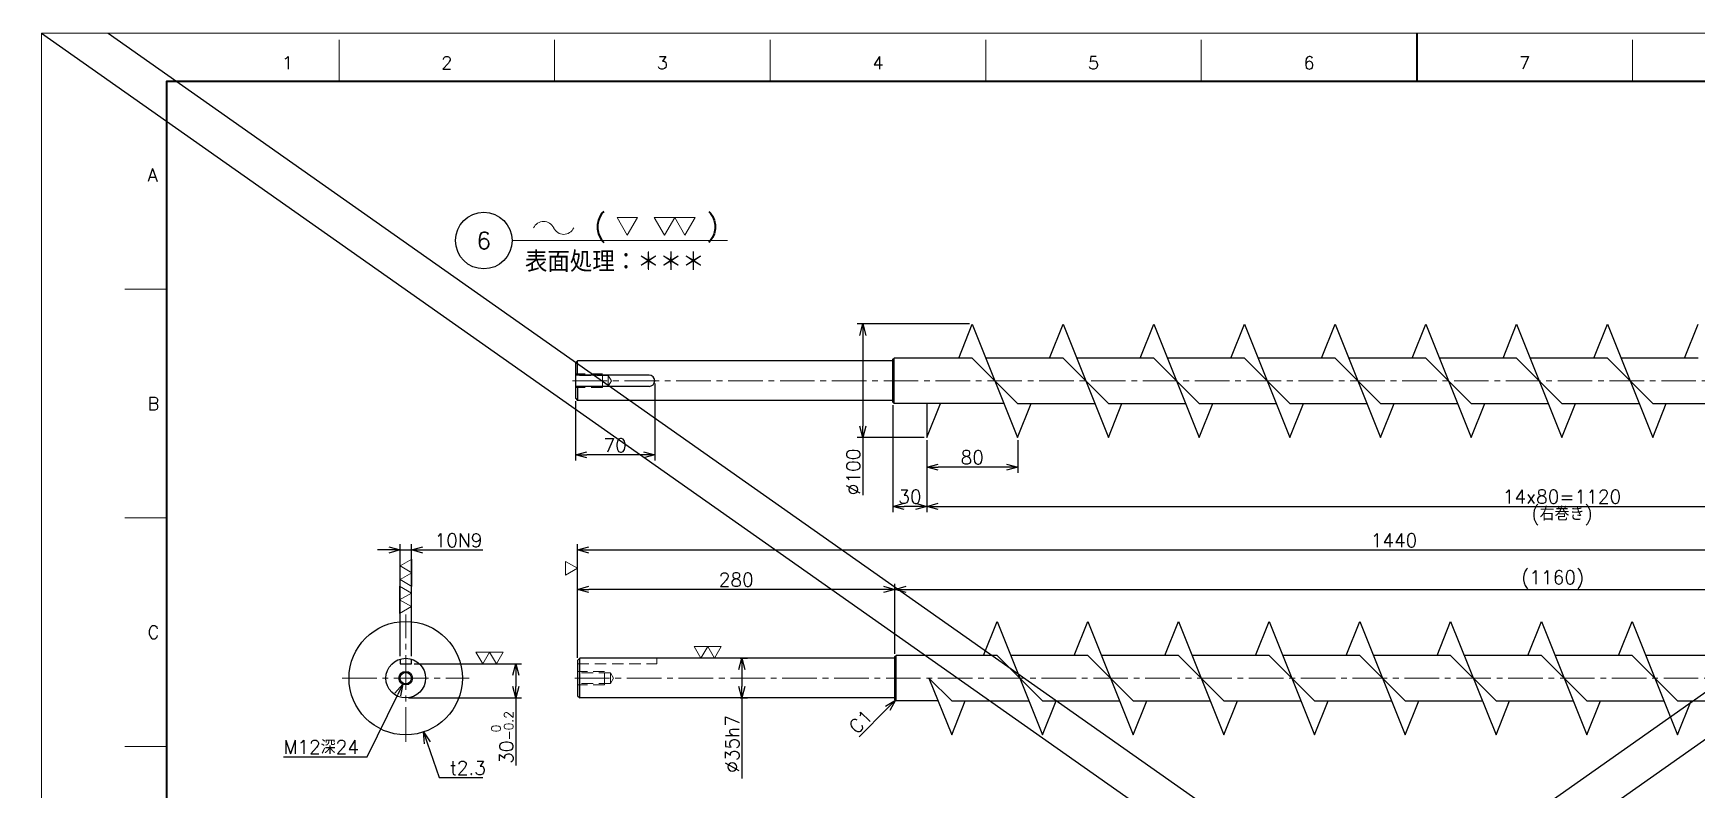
# Model space of a CAD drawing. Header units: millimetres. Extents: x -184 to 4931, y -34 to 1655.
# Drawn here: x -7 to 1460, y 988 to 1655 of the extents above; entities that cross this region are included whole.
import ezdxf
from ezdxf import colors
from ezdxf.entities.mleader import LeaderData, LeaderLine
from ezdxf.enums import TextEntityAlignment as Align
from ezdxf.math import Vec2, Vec3

# ---------------------------------------------------------------- set-up
doc = ezdxf.new("R2010")
doc.units = ezdxf.units.MM
doc.header["$LTSCALE"] = 1.6
doc.header["$PDMODE"] = 99
doc.header["$PDSIZE"] = 1
doc.linetypes.add('CENTER2', pattern=[28.575, 19.05, -3.175, 3.175, -3.175])
doc.linetypes.add('HIDDEN', pattern=[9.525, 6.35, -3.175])
for name, color, linetype, lineweight in [('04_HIDDEN', 2, 'HIDDEN', 13), ('05_CENTER', 4, 'CENTER2', 13), ('07_TEXT', 3, 'Continuous', 13), ('07_寸法線', 3, 'Continuous', 9), ('08_DIM', 3, 'Continuous', 13), ('90_FRAME', 5, 'Continuous', 35)]:
    doc.layers.add(name, color=color, linetype=linetype, lineweight=lineweight)
doc.layers.add('91_BLANK', color=5, linetype='Continuous', lineweight=0, plot=False)
doc.styles.add('KSS_TXT', font='txt.shx', dxfattribs={"bigfont": 'extfont2.shx'})
doc.styles.get("Standard").update_dxf_attribs({"font": 'txt.shx', "bigfont": 'extfont2.shx'})
doc.dimstyles.new('KSS_DIM', dxfattribs={"dimscale": 4, "dimtxt": 3, "dimasz": 2.5, "dimexe": 1.25, "dimexo": 0.625, "dimtad": 1, "dimdsep": 46, "dimtxsty": 'KSS_TXT', "dimblk": 'OPEN30', "dimcen": 0, "dimazin": 2, "dimtfac": 0.75, "dimtmove": 0, "dimatfit": 3, "dimldrblk": 'OPEN30', "dimfxl": 1.25, "dimtolj": 1, "dimarcsym": 0})
doc.dimstyles.new('KSS_DIM$3', dxfattribs={"dimscale": 4, "dimtxt": 3, "dimasz": 2.5, "dimexe": 1.25, "dimexo": 0.625, "dimtad": 1, "dimtih": 1, "dimtoh": 1, "dimdsep": 46, "dimtxsty": 'KSS_TXT', "dimblk": 'OPEN30', "dimcen": 0, "dimazin": 2, "dimtfac": 0.75, "dimtofl": 0, "dimtmove": 0, "dimatfit": 3, "dimldrblk": 'OPEN30', "dimfxl": 1.25, "dimtolj": 1, "dimarcsym": 0})

# ---------------------------------------------------------------- blocks, each defined once
blk = doc.blocks.new('AM_BALLOON1')
at = {"transparency": 16777216}
blk.add_circle((0, 0), 5, dxfattribs=at)
blk.add_attdef('B_NUMBER', text='', height=3, dxfattribs=at).set_placement((0, 0), align=Align.MIDDLE_CENTER)
blk = doc.blocks.new('_OPEN')
at = {"color": 0, "linetype": 'ByBlock'}
for p, q in [((-1, 0.17), (0, 0)), ((0, 0), (-1, -0.17)), ((0, 0), (-1, 0))]:
    blk.add_line(p, q, dxfattribs=at)
blk = doc.blocks.new('p1ba05')
for centre, start, end in [((-2.95, 0.29), 24.2276, 155.5758), ((0, 1.62), 204.2276, 335.5758)]:
    blk.add_arc(centre, 1.62, start, end)
blk = doc.blocks.new('p1ba01')
for p, q in [((0, 0), (-1.5, 2.6)), ((-1.5, 2.6), (1.5, 2.6)), ((1.5, 2.6), (0, 0))]:
    blk.add_line(p, q)
blk = doc.blocks.new('p1ba02')
for p, q in [((-1.5, 2.6), (1.5, 2.6)), ((0, 0), (-1.5, 2.6)), ((1.5, 2.6), (0, 0)), ((3, 0), (1.5, 2.6)), ((1.5, 2.6), (4.5, 2.6)), ((4.5, 2.6), (3, 0))]:
    blk.add_line(p, q)
blk = doc.blocks.new('_Open30')
at = {"color": 0, "linetype": 'ByBlock', "lineweight": -2}
for p, q in [((-1, 0.27), (0, 0)), ((0, 0), (-1, -0.27)), ((0, 0), (-1, 0))]:
    blk.add_line(p, q, dxfattribs=at)
blk = doc.blocks.new('*D142')
at = {"layer": '08_DIM', "color": 0, "lineweight": -2, "transparency": 16777216}
for p, q in [((818.3, 1399.1), (719.3, 1399.1)), ((724.3, 1389.1), (724.3, 1309.1)), ((778.3, 1299.1), (719.3, 1299.1)), ((724.3, 1299.1), (724.3, 1248.1))]:
    blk.add_line(p, q, dxfattribs=at)
at = {"layer": 'Defpoints', "color": 0, "transparency": 16777216}
for p in [(820.8, 1399.1), (724.3, 1299.1), (780.8, 1299.1)]:
    blk.add_point(p, dxfattribs=at)
at = {"layer": '08_DIM', "color": 0, "lineweight": -2, "transparency": 16777216, "xscale": 10, "yscale": 10, "zscale": 10}
for p, rotation in [((724.3, 1399.1), 90), ((724.3, 1299.1), 270)]:
    blk.add_blockref('_Open30', p, dxfattribs=dict(at, rotation=rotation))
at = {"layer": '08_DIM', "color": 0, "transparency": 16777216, "insert": (715.8, 1268.6), "char_height": 12, "attachment_point": 5, "rotation": 90, "style": 'KSS_TXT'}
blk.add_mtext('\\A1;%%C100', dxfattribs=at)
blk = doc.blocks.new('*D143')
at = {"layer": '08_DIM', "color": 0, "lineweight": -2, "transparency": 16777216}
for p, q in [((780.8, 1296.6), (780.8, 1267.9)), ((860.8, 1296.6), (860.8, 1267.9)), ((850.8, 1272.9), (790.8, 1272.9))]:
    blk.add_line(p, q, dxfattribs=at)
at = {"layer": 'Defpoints', "color": 0, "transparency": 16777216}
for p in [(780.8, 1299.1), (860.8, 1299.1), (780.8, 1272.9)]:
    blk.add_point(p, dxfattribs=at)
at = {"layer": '08_DIM', "color": 0, "lineweight": -2, "transparency": 16777216, "xscale": 10, "yscale": 10, "zscale": 10, "rotation": 180}
blk.add_blockref('_Open30', (780.8, 1272.9), dxfattribs=at)
at = {"layer": '08_DIM', "color": 0, "lineweight": -2, "transparency": 16777216, "xscale": 10, "yscale": 10, "zscale": 10}
blk.add_blockref('_Open30', (860.8, 1272.9), dxfattribs=at)
at = {"layer": '08_DIM', "color": 0, "transparency": 16777216, "insert": (820.8, 1281.4), "char_height": 12, "attachment_point": 5, "style": 'KSS_TXT'}
blk.add_mtext('\\A1;80', dxfattribs=at)
blk = doc.blocks.new('*D144')
at = {"layer": '08_DIM', "color": 0, "lineweight": -2, "transparency": 16777216}
for p, q in [((750.8, 1327.6), (750.8, 1233.3)), ((780.8, 1296.6), (780.8, 1233.3)), ((770.8, 1238.3), (760.8, 1238.3))]:
    blk.add_line(p, q, dxfattribs=at)
at = {"layer": 'Defpoints', "color": 0, "transparency": 16777216}
for p in [(750.8, 1330.1), (780.8, 1299.1), (750.8, 1238.3)]:
    blk.add_point(p, dxfattribs=at)
at = {"layer": '08_DIM', "color": 0, "lineweight": -2, "transparency": 16777216, "xscale": 10, "yscale": 10, "zscale": 10, "rotation": 180}
blk.add_blockref('_Open30', (750.8, 1238.3), dxfattribs=at)
at = {"layer": '08_DIM', "color": 0, "lineweight": -2, "transparency": 16777216, "xscale": 10, "yscale": 10, "zscale": 10}
blk.add_blockref('_Open30', (780.8, 1238.3), dxfattribs=at)
at = {"layer": '08_DIM', "color": 0, "transparency": 16777216, "insert": (765.8, 1246.8), "char_height": 12, "attachment_point": 5, "style": 'KSS_TXT'}
blk.add_mtext('\\A1;30', dxfattribs=at)
blk = doc.blocks.new('*D145')
at = {"layer": '08_DIM', "color": 0, "lineweight": -2, "transparency": 16777216}
for p, q in [((780.8, 1296.6), (780.8, 1233.3)), ((1900.8, 1296.6), (1900.8, 1233.3)), ((790.8, 1238.3), (1890.8, 1238.3))]:
    blk.add_line(p, q, dxfattribs=at)
at = {"layer": 'Defpoints', "color": 0, "transparency": 16777216}
for p in [(780.8, 1299.1), (1900.8, 1299.1), (1900.8, 1238.3)]:
    blk.add_point(p, dxfattribs=at)
at = {"layer": '08_DIM', "color": 0, "lineweight": -2, "transparency": 16777216, "xscale": 10, "yscale": 10, "zscale": 10, "rotation": 180}
blk.add_blockref('_Open30', (780.8, 1238.3), dxfattribs=at)
at = {"layer": '08_DIM', "color": 0, "lineweight": -2, "transparency": 16777216, "xscale": 10, "yscale": 10, "zscale": 10}
blk.add_blockref('_Open30', (1900.8, 1238.3), dxfattribs=at)
at = {"layer": '08_DIM', "color": 0, "transparency": 16777216, "char_height": 12, "attachment_point": 5, "style": 'KSS_TXT'}
for s, insert in [('\\A1;14x80=1120', (1340.8, 1246.8)), ('\\A1;(右巻き)', (1340.8, 1229.8))]:
    blk.add_mtext(s, dxfattribs=dict(at, insert=insert))
blk = doc.blocks.new('*D146')
at = {"layer": '08_DIM', "color": 0, "lineweight": -2, "transparency": 16777216}
for p, q in [((472.6, 1104.8), (472.6, 1170.1)), ((742.6, 1165.1), (482.6, 1165.1)), ((752.6, 1108.3), (752.6, 1170.1))]:
    blk.add_line(p, q, dxfattribs=at)
at = {"layer": 'Defpoints', "color": 0, "transparency": 16777216}
for p in [(472.6, 1165.1), (472.6, 1102.3), (752.6, 1105.8)]:
    blk.add_point(p, dxfattribs=at)
at = {"layer": '08_DIM', "color": 0, "lineweight": -2, "transparency": 16777216, "xscale": 10, "yscale": 10, "zscale": 10, "rotation": 180}
blk.add_blockref('_Open30', (472.6, 1165.1), dxfattribs=at)
at = {"layer": '08_DIM', "color": 0, "lineweight": -2, "transparency": 16777216, "xscale": 10, "yscale": 10, "zscale": 10}
blk.add_blockref('_Open30', (752.6, 1165.1), dxfattribs=at)
at = {"layer": '08_DIM', "color": 0, "transparency": 16777216, "insert": (612.6, 1173.6), "char_height": 12, "attachment_point": 5, "style": 'KSS_TXT'}
blk.add_mtext('\\A1;280', dxfattribs=at)
blk = doc.blocks.new('*D147')
at = {"layer": '08_DIM', "color": 0, "lineweight": -2, "transparency": 16777216}
for p, q in [((472.6, 1104.8), (472.6, 1204.8)), ((1912.6, 1107.3), (1912.6, 1204.8)), ((482.6, 1199.8), (1902.6, 1199.8))]:
    blk.add_line(p, q, dxfattribs=at)
at = {"layer": 'Defpoints', "color": 0, "transparency": 16777216}
for p in [(1912.6, 1199.8), (472.6, 1102.3), (1912.6, 1104.8)]:
    blk.add_point(p, dxfattribs=at)
at = {"layer": '08_DIM', "color": 0, "lineweight": -2, "transparency": 16777216, "xscale": 10, "yscale": 10, "zscale": 10, "rotation": 180}
blk.add_blockref('_Open30', (472.6, 1199.8), dxfattribs=at)
at = {"layer": '08_DIM', "color": 0, "lineweight": -2, "transparency": 16777216, "xscale": 10, "yscale": 10, "zscale": 10}
blk.add_blockref('_Open30', (1912.6, 1199.8), dxfattribs=at)
at = {"layer": '08_DIM', "color": 0, "transparency": 16777216, "insert": (1192.6, 1208.3), "char_height": 12, "attachment_point": 5, "style": 'KSS_TXT'}
blk.add_mtext('\\A1;1440', dxfattribs=at)
blk = doc.blocks.new('*D148')
at = {"layer": '08_DIM', "color": 0, "lineweight": -2, "transparency": 16777216}
for p, q in [((752.6, 1108.3), (752.6, 1170.1)), ((762.6, 1165.1), (1902.6, 1165.1)), ((1912.6, 1107.3), (1912.6, 1170.1))]:
    blk.add_line(p, q, dxfattribs=at)
at = {"layer": 'Defpoints', "color": 0, "transparency": 16777216}
for p in [(1912.6, 1165.1), (752.6, 1105.8), (1912.6, 1104.8)]:
    blk.add_point(p, dxfattribs=at)
at = {"layer": '08_DIM', "color": 0, "lineweight": -2, "transparency": 16777216, "xscale": 10, "yscale": 10, "zscale": 10, "rotation": 180}
blk.add_blockref('_Open30', (752.6, 1165.1), dxfattribs=at)
at = {"layer": '08_DIM', "color": 0, "lineweight": -2, "transparency": 16777216, "xscale": 10, "yscale": 10, "zscale": 10}
blk.add_blockref('_Open30', (1912.6, 1165.1), dxfattribs=at)
at = {"layer": '08_DIM', "color": 0, "transparency": 16777216, "insert": (1332.6, 1173.6), "char_height": 12, "attachment_point": 5, "style": 'KSS_TXT'}
blk.add_mtext('\\A1;(1160)', dxfattribs=at)
blk = doc.blocks.new('*D151')
at = {"layer": '08_DIM', "color": 0, "lineweight": -2, "transparency": 16777216}
for p, q in [((540.8, 1346.6), (540.8, 1278.7)), ((470.8, 1331.1), (470.8, 1278.7)), ((530.8, 1283.7), (480.8, 1283.7))]:
    blk.add_line(p, q, dxfattribs=at)
at = {"layer": 'Defpoints', "color": 0, "transparency": 16777216}
for p in [(540.8, 1349.1), (470.8, 1333.6), (470.8, 1283.7)]:
    blk.add_point(p, dxfattribs=at)
at = {"layer": '08_DIM', "color": 0, "lineweight": -2, "transparency": 16777216, "xscale": 10, "yscale": 10, "zscale": 10, "rotation": 180}
blk.add_blockref('_Open30', (470.8, 1283.7), dxfattribs=at)
at = {"layer": '08_DIM', "color": 0, "lineweight": -2, "transparency": 16777216, "xscale": 10, "yscale": 10, "zscale": 10}
blk.add_blockref('_Open30', (540.8, 1283.7), dxfattribs=at)
at = {"layer": '08_DIM', "color": 0, "transparency": 16777216, "insert": (505.8, 1292.2), "char_height": 12, "attachment_point": 5, "style": 'KSS_TXT'}
blk.add_mtext('\\A1;70', dxfattribs=at)
blk = doc.blocks.new('*D152')
at = {"layer": '08_DIM', "color": 0, "lineweight": -2, "transparency": 16777216}
for p, q in [((316.2, 1106.1), (316.2, 1204.8)), ((326.2, 1106.1), (326.2, 1204.8)), ((306.2, 1199.8), (296.2, 1199.8)), ((316.2, 1199.8), (326.2, 1199.8)), ((336.2, 1199.8), (389.2, 1199.8))]:
    blk.add_line(p, q, dxfattribs=at)
at = {"layer": 'Defpoints', "color": 0, "transparency": 16777216}
for p in [(326.2, 1199.8), (316.2, 1103.6), (326.2, 1103.6)]:
    blk.add_point(p, dxfattribs=at)
at = {"layer": '08_DIM', "color": 0, "lineweight": -2, "transparency": 16777216, "xscale": 10, "yscale": 10, "zscale": 10}
blk.add_blockref('_Open30', (316.2, 1199.8), dxfattribs=at)
at = {"layer": '08_DIM', "color": 0, "lineweight": -2, "transparency": 16777216, "xscale": 10, "yscale": 10, "zscale": 10, "rotation": 180}
blk.add_blockref('_Open30', (326.2, 1199.8), dxfattribs=at)
at = {"layer": '08_DIM', "color": 0, "transparency": 16777216, "insert": (367.7, 1208.3), "char_height": 12, "attachment_point": 5, "style": 'KSS_TXT'}
blk.add_mtext('\\A1;10N9', dxfattribs=at)
blk = doc.blocks.new('*D153')
at = {"layer": '08_DIM', "color": 0, "lineweight": -2, "transparency": 16777216}
for p, q in [((328.7, 1099.3), (423.3, 1099.3)), ((418.3, 1089.3), (418.3, 1079.3)), ((323.7, 1069.3), (423.3, 1069.3)), ((418.3, 1069.3), (418.3, 1009.6))]:
    blk.add_line(p, q, dxfattribs=at)
at = {"layer": 'Defpoints', "color": 0, "transparency": 16777216}
for p in [(326.2, 1099.3), (321.2, 1069.3), (418.3, 1069.3)]:
    blk.add_point(p, dxfattribs=at)
at = {"layer": '08_DIM', "color": 0, "lineweight": -2, "transparency": 16777216, "xscale": 10, "yscale": 10, "zscale": 10}
for p, rotation in [((418.3, 1099.3), 90), ((418.3, 1069.3), 270)]:
    blk.add_blockref('_Open30', p, dxfattribs=dict(at, rotation=rotation))
at = {"layer": '08_DIM', "color": 0, "transparency": 16777216, "insert": (406.4, 1034.5), "char_height": 12, "attachment_point": 5, "rotation": 90, "style": 'KSS_TXT'}
blk.add_mtext('30{\\H8.000000;\\S 0^ -0.2;}', dxfattribs=at)
blk = doc.blocks.new('*D154')
at = {"layer": '08_DIM', "color": 0, "lineweight": -2, "transparency": 16777216}
for p, q in [((616.1, 1104.3), (622.6, 1104.3)), ((617.6, 1094.3), (617.6, 1079.3)), ((616.1, 1069.3), (622.6, 1069.3)), ((617.6, 1069.3), (617.6, 998.3))]:
    blk.add_line(p, q, dxfattribs=at)
at = {"layer": 'Defpoints', "color": 0, "transparency": 16777216}
for p in [(613.6, 1104.3), (613.6, 1069.3), (617.6, 1069.3)]:
    blk.add_point(p, dxfattribs=at)
at = {"layer": '08_DIM', "color": 0, "lineweight": -2, "transparency": 16777216, "xscale": 10, "yscale": 10, "zscale": 10}
for p, rotation in [((617.6, 1104.3), 90), ((617.6, 1069.3), 270)]:
    blk.add_blockref('_Open30', p, dxfattribs=dict(at, rotation=rotation))
at = {"layer": '08_DIM', "color": 0, "transparency": 16777216, "insert": (609.1, 1028.8), "char_height": 12, "attachment_point": 5, "rotation": 90, "style": 'KSS_TXT'}
blk.add_mtext('\\A1;%%C35h7', dxfattribs=at)
blk = doc.blocks.new('*D155')
at = {"layer": '08_DIM', "color": 0, "lineweight": -2, "transparency": 16777216}
blk.add_line((746, 1060.2), (720.9, 1035.1), dxfattribs=at)
at = {"layer": 'Defpoints', "color": 0, "transparency": 16777216}
for p in [(753.1, 1067.3), (703.6, 1017.8), (703.6, 1017.8)]:
    blk.add_point(p, dxfattribs=at)
at = {"layer": '08_DIM', "color": 0, "lineweight": -2, "transparency": 16777216, "xscale": 10, "yscale": 10, "zscale": 10, "rotation": 44.9999999999999}
blk.add_blockref('_Open30', (753.1, 1067.3), dxfattribs=at)
at = {"layer": '08_DIM', "color": 0, "transparency": 16777216, "insert": (722.3, 1048.5), "char_height": 12, "attachment_point": 5, "rotation": 45, "style": 'KSS_TXT'}
blk.add_mtext('\\A1;C1', dxfattribs=at)
blk = doc.blocks.new('*D156')
at = {"layer": '08_DIM', "color": 0, "lineweight": -2, "transparency": 16777216}
for p, q in [((287.3, 1017.5), (314.1, 1072.4)), ((213.4, 1017.5), (287.3, 1017.5))]:
    blk.add_line(p, q, dxfattribs=at)
at = {"layer": 'Defpoints', "color": 0, "transparency": 16777216}
for p in [(323.8, 1092.2), (318.5, 1081.4)]:
    blk.add_point(p, dxfattribs=at)
at = {"layer": '08_DIM', "color": 0, "lineweight": -2, "transparency": 16777216, "xscale": 10, "yscale": 10, "zscale": 10, "rotation": 63.94541479216682}
blk.add_blockref('_Open30', (318.5, 1081.4), dxfattribs=at)
at = {"layer": '08_DIM', "color": 0, "transparency": 16777216, "insert": (246.6, 1026), "char_height": 12, "attachment_point": 5, "style": 'KSS_TXT'}
blk.add_mtext('\\A1;M12深24', dxfattribs=at)

msp = doc.modelspace()

# ---------------------------------------------------------------- linework, layer by layer
for p, q in [((2293.237, 1655.492), (-7.265, 36.31)), ((0, 1655.492), (2352.09, 0)), ((2352.09, 1655.492), (0, 0)), ((58.854, 1655.492), (2359.356, 36.31))]:
    msp.add_line(p, q)
at = {"color": 0}
for p, q in [((808.774, 1369.059), (820.774, 1399.059)), ((820.774, 1399.059), (860.774, 1299.059)), ((888.774, 1369.059), (900.774, 1399.059)), ((900.774, 1399.059), (940.774, 1299.059)), ((968.774, 1369.059), (980.774, 1399.059)), ((980.774, 1399.059), (1020.774, 1299.059)), ((1048.774, 1369.059), (1060.774, 1399.059)), ((1060.774, 1399.059), (1100.774, 1299.059)), ((1128.774, 1369.059), (1140.774, 1399.059)), ((1140.774, 1399.059), (1180.774, 1299.059)), ((1208.774, 1369.059), (1220.774, 1399.059)), ((1220.774, 1399.059), (1260.774, 1299.059)), ((1288.774, 1369.059), (1300.774, 1399.059)), ((1300.774, 1399.059), (1340.774, 1299.059)), ((1368.774, 1369.059), (1380.774, 1399.059)), ((1380.774, 1399.059), (1420.774, 1299.059)), ((1448.774, 1369.059), (1460.774, 1399.059)), ((472.773, 1366.559), (470.773, 1364.559)), ((470.773, 1364.559), (470.773, 1333.559)), ((750.773, 1366.559), (472.773, 1366.559)), ((472.773, 1354.059), (472.773, 1366.559)), ((750.773, 1368.059), (751.773, 1369.059)), ((750.773, 1330.059), (750.773, 1368.059)), ((820.774, 1369.059), (751.773, 1369.059)), ((751.773, 1329.059), (751.773, 1369.059)), ((820.774, 1369.059), (860.774, 1329.059)), ((900.774, 1369.059), (940.774, 1329.059)), ((980.774, 1369.059), (1020.774, 1329.059)), ((1060.774, 1369.059), (1100.774, 1329.059)), ((1140.774, 1369.059), (1180.774, 1329.059)), ((1220.774, 1369.059), (1260.774, 1329.059)), ((1300.774, 1369.059), (1340.774, 1329.059)), ((1380.774, 1369.059), (1420.774, 1329.059)), ((535.773, 1354.059), (470.773, 1354.059)), ((535.773, 1344.059), (470.773, 1344.059)), ((472.773, 1344.059), (472.773, 1331.559)), ((470.773, 1333.559), (472.773, 1331.559)), ((750.773, 1331.559), (472.773, 1331.559)), ((751.773, 1329.059), (750.773, 1330.059)), ((848.774, 1329.059), (751.773, 1329.059)), ((780.774, 1329.059), (780.774, 1299.059)), ((780.774, 1299.059), (792.774, 1329.059)), ((860.774, 1299.059), (872.774, 1329.059)), ((940.774, 1299.059), (952.774, 1329.059)), ((1020.774, 1299.059), (1032.774, 1329.059)), ((1100.774, 1299.059), (1112.774, 1329.059)), ((1180.774, 1299.059), (1192.774, 1329.059)), ((1260.774, 1299.059), (1272.774, 1329.059)), ((1340.774, 1299.059), (1352.774, 1329.059)), ((1420.774, 1299.059), (1432.774, 1329.059)), ((830.601, 1106.784), (842.601, 1136.784)), ((842.601, 1136.784), (882.601, 1036.784)), ((910.601, 1106.784), (922.601, 1136.784)), ((922.601, 1136.784), (962.601, 1036.784)), ((990.601, 1106.784), (1002.601, 1136.784)), ((1002.601, 1136.784), (1042.601, 1036.784)), ((1070.601, 1106.784), (1082.601, 1136.784)), ((1082.601, 1136.784), (1122.601, 1036.784)), ((1150.601, 1106.784), (1162.601, 1136.784)), ((1162.601, 1136.784), (1202.601, 1036.784)), ((1230.601, 1106.784), (1242.601, 1136.784)), ((1242.601, 1136.784), (1282.601, 1036.784)), ((1310.601, 1106.784), (1322.601, 1136.784)), ((1322.601, 1136.784), (1362.601, 1036.784)), ((1390.601, 1106.784), (1402.601, 1136.784)), ((1402.601, 1136.784), (1442.601, 1036.784)), ((474.601, 1104.284), (472.601, 1102.284)), ((472.601, 1102.284), (472.601, 1071.284)), ((474.601, 1069.284), (474.601, 1104.284)), ((752.601, 1104.284), (474.601, 1104.284)), ((752.601, 1105.784), (753.601, 1106.784)), ((752.601, 1067.784), (752.601, 1105.784)), ((842.601, 1106.784), (753.601, 1106.784)), ((753.601, 1066.784), (753.601, 1106.784)), ((842.601, 1106.784), (882.601, 1066.784)), ((922.601, 1106.784), (962.601, 1066.784)), ((1002.601, 1106.784), (1042.601, 1066.784)), ((1082.601, 1106.784), (1122.601, 1066.784)), ((1162.601, 1106.784), (1202.601, 1066.784)), ((1242.601, 1106.784), (1282.601, 1066.784)), ((1322.601, 1106.784), (1362.601, 1066.784)), ((1402.601, 1106.784), (1442.601, 1066.784)), ((782.601, 1086.783), (802.601, 1036.784)), ((782.601, 1086.783), (802.601, 1066.784)), ((472.601, 1071.284), (474.601, 1069.284)), ((752.601, 1069.284), (474.601, 1069.284)), ((753.601, 1066.784), (752.601, 1067.784)), ((790.601, 1066.784), (753.601, 1066.784)), ((802.601, 1036.784), (814.601, 1066.784)), ((882.601, 1036.784), (894.601, 1066.784)), ((962.601, 1036.784), (974.601, 1066.784)), ((1042.601, 1036.784), (1054.601, 1066.784)), ((1122.601, 1036.784), (1134.601, 1066.784)), ((1202.601, 1036.784), (1214.601, 1066.784)), ((1282.601, 1036.784), (1294.601, 1066.784)), ((1362.601, 1036.784), (1374.601, 1066.784)), ((1442.601, 1036.784), (1454.601, 1066.784))]:
    msp.add_line(p, q, dxfattribs=at)
for points in [[(900.774, 1369.059), (832.774, 1369.059)], [(980.774, 1369.059), (912.774, 1369.059)], [(1060.774, 1369.059), (992.774, 1369.059)], [(1140.774, 1369.059), (1072.774, 1369.059)], [(1220.774, 1369.059), (1152.774, 1369.059)], [(1300.774, 1369.059), (1232.774, 1369.059)], [(1380.774, 1369.059), (1312.774, 1369.059)], [(1460.774, 1369.059), (1392.774, 1369.059)], [(860.774, 1329.059), (928.774, 1329.059)], [(940.774, 1329.059), (1008.774, 1329.059)], [(1020.774, 1329.059), (1088.774, 1329.059)], [(1100.774, 1329.059), (1168.774, 1329.059)], [(1180.774, 1329.059), (1248.774, 1329.059)], [(1260.774, 1329.059), (1328.774, 1329.059)], [(1340.774, 1329.059), (1408.774, 1329.059)], [(1420.774, 1329.059), (1488.774, 1329.059)], [(316.171, 1103.554), (316.171, 1099.284), (326.171, 1099.284), (326.171, 1103.554)], [(922.601, 1106.784), (854.601, 1106.784)], [(1002.601, 1106.784), (934.601, 1106.784)], [(1082.601, 1106.784), (1014.601, 1106.784)], [(1162.601, 1106.784), (1094.601, 1106.784)], [(1242.601, 1106.784), (1174.601, 1106.784)], [(1322.601, 1106.784), (1254.601, 1106.784)], [(1402.601, 1106.784), (1334.601, 1106.784)], [(1482.601, 1106.784), (1414.601, 1106.784)], [(802.601, 1066.784), (870.601, 1066.784)], [(882.601, 1066.784), (950.601, 1066.784)], [(962.601, 1066.784), (1030.601, 1066.784)], [(1042.601, 1066.784), (1110.601, 1066.784)], [(1122.601, 1066.784), (1190.601, 1066.784)], [(1202.601, 1066.784), (1270.601, 1066.784)], [(1282.601, 1066.784), (1350.601, 1066.784)], [(1362.601, 1066.784), (1430.601, 1066.784)], [(1442.601, 1066.784), (1510.602, 1066.784)]]:
    msp.add_lwpolyline(points, dxfattribs=at)
for radius in [50, 17.5, 6, 5]:
    msp.add_circle((321.171, 1086.784), radius, dxfattribs=at)
for start, end in [(0, 90), (270, 0)]:
    msp.add_arc((535.773, 1349.059), 5, start, end, dxfattribs=at)
at = {"layer": '04_HIDDEN'}
for p, q in [((494.773, 1355.059), (470.773, 1355.059)), ((499.773, 1353.809), (470.773, 1353.809)), ((494.773, 1343.059), (494.773, 1355.059)), ((499.773, 1344.309), (499.773, 1353.809)), ((499.773, 1353.809), (502.515, 1349.059)), ((499.773, 1344.309), (470.773, 1344.309)), ((494.773, 1343.059), (470.773, 1343.059)), ((502.515, 1349.059), (499.773, 1344.309)), ((542.601, 1104.284), (542.601, 1099.284)), ((472.601, 1099.284), (542.601, 1099.284)), ((496.601, 1092.784), (472.601, 1092.784)), ((501.601, 1091.534), (472.601, 1091.534)), ((496.601, 1080.784), (496.601, 1092.784)), ((501.601, 1082.034), (501.601, 1091.534)), ((501.601, 1091.534), (504.343, 1086.784)), ((504.343, 1086.784), (501.601, 1082.034)), ((501.601, 1082.034), (472.601, 1082.034)), ((496.601, 1080.784), (472.601, 1080.784))]:
    msp.add_line(p, q, dxfattribs=at)
at = {"layer": '05_CENTER'}
for p, q in [((1916.135, 1349.059), (465.773, 1349.059)), ((321.171, 1030.71), (321.171, 1142.857)), ((265.098, 1086.784), (377.245, 1086.784)), ((1918.184, 1086.784), (467.601, 1086.784))]:
    msp.add_line(p, q, dxfattribs=at)
at = {"layer": '08_DIM'}
msp.add_line((415.051, 1472.67), (604.797, 1472.67), dxfattribs=at)
at = {"layer": '90_FRAME', "color": 4, "lineweight": 13}
for p, q in [((262.346, 1613), (262.346, 1649.812)), ((452.437, 1613), (452.437, 1649.812)), ((642.528, 1613), (642.528, 1649.812)), ((832.619, 1613), (832.619, 1649.812)), ((1022.71, 1613), (1022.71, 1649.812)), ((1402.891, 1613), (1402.891, 1649.812)), ((110.322, 1429.72), (73.51, 1429.72)), ((110.322, 1228.088), (73.51, 1228.088)), ((110.322, 1026.456), (73.51, 1026.456))]:
    msp.add_line(p, q, dxfattribs=at)
at = {"layer": '90_FRAME'}
msp.add_line((1212.8, 1655.492), (1212.8, 1613), dxfattribs=at)
msp.add_lwpolyline([(110.322, 36.647), (2315.279, 36.647), (2315.279, 1613), (110.322, 1613)], close=True, dxfattribs=at)
at = {"layer": '91_BLANK'}
msp.add_lwpolyline([(0, 0), (2352.09, 0), (2352.09, 1655.492), (0, 1655.492)], close=True, dxfattribs=at)

# ---------------------------------------------------------------- block references
at = {"layer": '08_DIM'}
for name, p, xscale, yscale, zscale in [('p1ba05', (460.468, 1478.141), 6, 6, 6), ('p1ba01', (516.557, 1477.439), 6, 6, 6), ('p1ba02', (549.398, 1477.439), 6, 6, 6), ('p1ba02', (389.089, 1099.284), 4, 4, 4), ('p1ba02', (581.452, 1104.284), 4, 4, 4)]:
    msp.add_blockref(name, p, dxfattribs=dict(at, xscale=xscale, yscale=yscale, zscale=zscale))
at = {"layer": '08_DIM', "yscale": 4, "zscale": 4}
for name, p, xscale, rotation in [('p1ba02', (316.171, 1185.75), 4, 270), ('p1ba01', (472.601, 1183.656), 4, 90), ('p1ba02', (326.171, 1161.836), -4, 90)]:
    msp.add_blockref(name, p, dxfattribs=dict(at, xscale=xscale, rotation=rotation))

# ---------------------------------------------------------------- texts
at = {"layer": '07_TEXT', "style": 'KSS_TXT'}
msp.add_text('(     )', height=18, dxfattribs=at).set_placement((487.246, 1476.988))
at = {"layer": '08_DIM', "style": 'KSS_TXT'}
msp.add_text('表面処理：＊＊＊', height=18, dxfattribs=at).set_placement((426.3, 1445.077))
at = {"layer": '90_FRAME', "color": 0, "lineweight": 13, "style": 'KSS_TXT'}
for s, p in [('1', (216.91, 1620.332)), ('2', (357.392, 1620.332)), ('3', (547.482, 1620.332)), ('4', (737.573, 1620.332)), ('5', (927.664, 1620.332)), ('6', (1117.755, 1620.332)), ('7', (1307.846, 1620.332))]:
    msp.add_text(s, height=11.36, dxfattribs=at).set_placement(p, align=Align.BOTTOM_CENTER)
for s, p in [('A', (93.599, 1530.536)), ('B', (93.599, 1328.904)), ('C', (93.599, 1127.272))]:
    msp.add_text(s, height=11.36, dxfattribs=at).set_placement(p, align=Align.MIDDLE_LEFT)

# ---------------------------------------------------------------- dimensions: what is measured, and where the dimension line sits
at = {"layer": '08_DIM'}
dim = msp.add_linear_dim(base=(724.316, 1299.059), p1=(820.774, 1399.059), p2=(780.774, 1299.059), angle=90, text='%%C<>', dimstyle='KSS_DIM', dxfattribs=at)
dim.commit()
dim.dimension.update_dxf_attribs({"geometry": '*D142', "text_midpoint": (724.316, 1268.559), "dimtype": 160})
for base, p1, p2, picture, middle in [((470.773, 1283.721), (540.773, 1349.059), (470.773, 1333.559), '*D151', (505.773, 1292.221)), ((750.773, 1238.321), (780.774, 1299.059), (750.773, 1330.059), '*D144', (765.773, 1246.821)), ((780.774, 1272.914), (860.774, 1299.059), (780.774, 1299.059), '*D143', (820.774, 1281.414)), ((1912.6, 1199.799), (472.601, 1102.284), (1912.6, 1104.784), '*D147', (1192.601, 1208.299)), ((472.601, 1165.068), (752.601, 1105.784), (472.601, 1102.284), '*D146', (612.601, 1173.568))]:
    dim = msp.add_linear_dim(base=base, p1=p1, p2=p2, dimstyle='KSS_DIM', dxfattribs=at)
    dim.commit()
    dim.dimension.update_dxf_attribs({"geometry": picture, "text_midpoint": middle})
dim = msp.add_linear_dim(base=(1900.775, 1238.321), p1=(780.774, 1299.059), p2=(1900.775, 1299.056), text='14x80=<>', dimstyle='KSS_DIM', override={"dimpost": '\\X(右巻き)'}, dxfattribs=at)
dim.commit()
dim.dimension.update_dxf_attribs({"geometry": '*D145', "text_midpoint": (1340.774, 1238.321)})
for base, p1, p2, text, picture, middle in [((326.171, 1199.799), (316.171, 1103.554), (326.171, 1103.554), '<>N9', '*D152', (367.671, 1208.299)), ((1912.6, 1165.068), (752.601, 1105.784), (1912.6, 1104.784), '(<>)', '*D148', (1332.601, 1173.568))]:
    dim = msp.add_linear_dim(base=base, p1=p1, p2=p2, text=text, dimstyle='KSS_DIM', dxfattribs=at)
    dim.commit()
    dim.dimension.update_dxf_attribs({"geometry": picture, "text_midpoint": middle})
dim = msp.add_linear_dim(base=(617.575, 1069.284), p1=(613.601, 1104.284), p2=(613.601, 1069.284), angle=270, text='%%C<>h7', dimstyle='KSS_DIM', dxfattribs=at)
dim.commit()
dim.dimension.update_dxf_attribs({"geometry": '*D154', "text_midpoint": (609.075, 1028.784)})
dim = msp.add_diameter_dim_2p(p1=(323.807, 1092.174), p2=(318.536, 1081.393), text='M<>深24', dimstyle='KSS_DIM$3', override={"dimpost": '<>', "dimtix": 1}, dxfattribs=at)
dim.commit()
dim.dimension.update_dxf_attribs({"geometry": '*D156', "text_midpoint": (246.615, 1017.536), "dimtype": 163})
dim = msp.add_linear_dim(base=(418.28, 1069.284), p1=(326.171, 1099.284), p2=(321.171, 1069.284), angle=90, dimstyle='KSS_DIM', override={"dimpost": '', "dimtol": 1, "dimlim": 0, "dimtp": 0, "dimtm": 0.2, "dimtfac": 0.666667, "dimtdec": 2, "dimtolj": 0, "dimtzin": 8}, dxfattribs=at)
dim.commit()
dim.dimension.update_dxf_attribs({"geometry": '*D153', "text_midpoint": (406.447, 1034.45)})
dim = msp.add_aligned_dim(p1=(753.101, 1067.284), p2=(703.574, 1017.757), distance=0, text='C1', dimstyle='KSS_DIM', override={"dimse1": 1, "dimse2": 1, "dimsd2": 1}, dxfattribs=at)
dim.commit()
dim.dimension.update_dxf_attribs({"geometry": '*D155', "text_midpoint": (722.327, 1048.531)})

# ---------------------------------------------------------------- leaders
at = {"layer": '07_寸法線'}
ml = msp.add_multileader_block('Standard', dxfattribs=at)
ml.set_content('AM_BALLOON1', color=256, scale=5)
ml.set_attribute('B_NUMBER', '4', width=0)
ml.set_leader_properties(color=256, linetype='ByLayer', lineweight=-1)
ml.set_arrow_properties(name='OPEN')
ml.build(insert=Vec2(0, 0))
ml.multileader.update_dxf_attribs({"leader_type": 0, "has_dogleg": 0, "text_right_attachment_type": 6, "dogleg_length": 0, "arrow_head_size": 10, "scale": 2.5, "block_connection_type": 1})
ctx = ml.context
ctx.base_point, ctx.scale, ctx.char_height, ctx.arrow_head_size, ctx.landing_gap_size, ctx.plane_origin = Vec3(2930.951, 1477.851), 2.5, 20, 10, 10, Vec3(2930.951, 1477.851)
ctx.right_attachment, ctx.attachment_type = 6, 1
notes = []
notes.append((ctx, [(0, (0, 0, 0), (0, 0), (1, 0), 1, [])]))
ctx.block.insert = Vec3(2930.951, 1477.851)
at = {"layer": '08_DIM'}
ml = msp.add_multileader_block('Standard', dxfattribs=at)
ml.set_content('AM_BALLOON1', color=256, scale=5)
ml.set_attribute('B_NUMBER', '6', width=0)
ml.set_leader_properties(color=256, linetype='ByLayer', lineweight=-1)
ml.set_arrow_properties(name='OPEN')
ml.build(insert=Vec2(0, 0))
ml.multileader.update_dxf_attribs({"leader_type": 0, "has_dogleg": 0, "text_right_attachment_type": 6, "dogleg_length": 0, "arrow_head_size": 10, "scale": 2.5, "block_connection_type": 1})
ctx = ml.context
ctx.base_point, ctx.scale, ctx.char_height, ctx.arrow_head_size, ctx.landing_gap_size, ctx.plane_origin = Vec3(390.022, 1472.69), 2.5, 20, 10, 10, Vec3(390.022, 1472.69)
ctx.right_attachment, ctx.attachment_type = 6, 1
notes.append((ctx, [(0, (0, 0, 0), (0, 0), (1, 0), 1, [])]))
ctx.block.insert = Vec3(390.022, 1472.69)
ml = msp.add_multileader_mtext('Standard', dxfattribs=at)
ml.set_content('t2.3', color=256)
ml.set_leader_properties()
ml.set_arrow_properties(name='OPEN30')
ml.build(insert=Vec2(0, 0))
ml.multileader.update_dxf_attribs({"text_left_attachment_type": 6, "text_right_attachment_type": 6, "dogleg_length": 0.36, "arrow_head_size": 10, "scale": 4})
ctx = ml.context
ctx.base_point, ctx.scale, ctx.char_height, ctx.arrow_head_size, ctx.landing_gap_size, ctx.plane_origin = Vec3(352.054, 999.25), 4, 12, 10, 8, Vec3(335.258, 1044.404)
ctx.left_attachment, ctx.right_attachment = 6, 6
notes.append((ctx, [(0, (1, 1, 0), (350.614, 999.25), (1, 0), 1.44, [(0, [(336.943, 1039.336)], 0, [])])]))
ctx.mtext.insert, ctx.mtext.flow_direction = Vec3(360.054, 1013.65), 5
for ctx, leaders in notes:
    for number, flags, end, landing, length, lines in leaders:
        leader = LeaderData()
        leader.index, (leader.has_last_leader_line, leader.has_dogleg_vector, leader.attachment_direction) = number, flags
        leader.last_leader_point, leader.dogleg_vector, leader.dogleg_length = Vec3(end), Vec3(landing), length
        for number, points, colour, breaks in lines:
            line = LeaderLine()
            line.index, line.vertices, line.color, line.breaks = number, Vec3.list(points), colors.encode_raw_color(colour), breaks
            leader.lines.append(line)
        ctx.leaders.append(leader)

doc.saveas('drawing.dxf')
